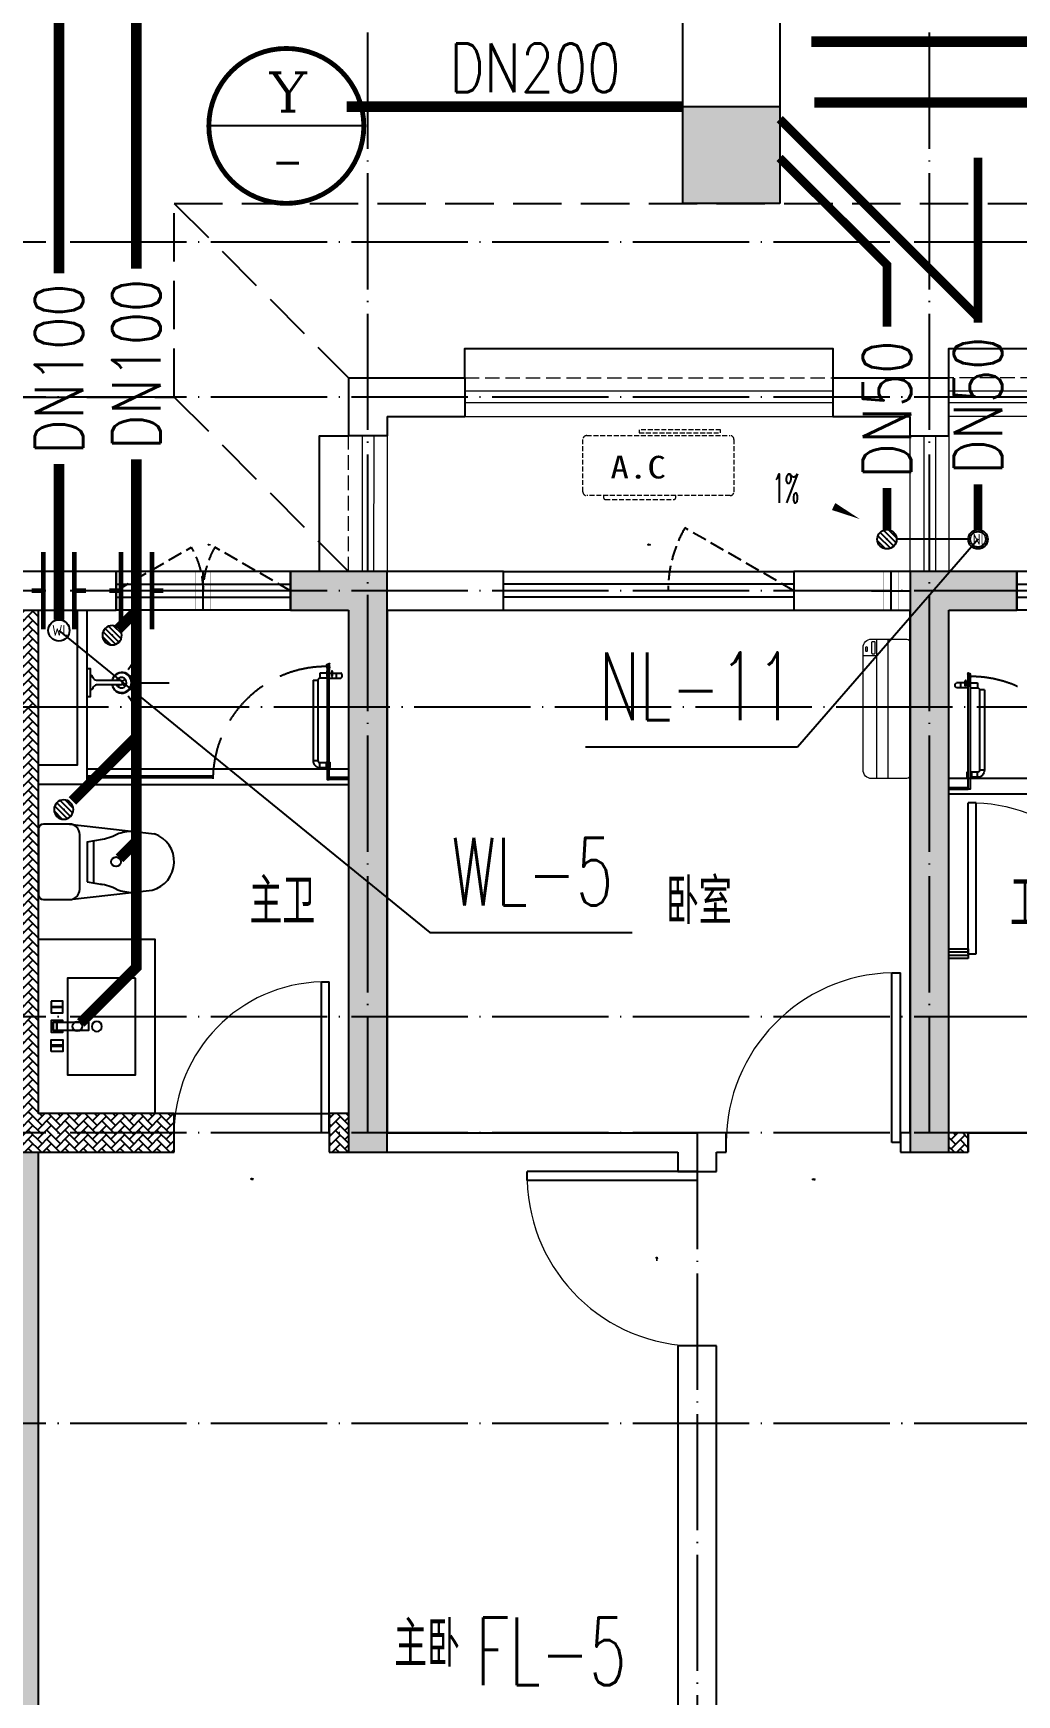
# Model space of a CAD drawing. Extents: x 27938 to 1507990, y 110129 to 923079.
# Drawn here: x 852989 to 858067, y 676056 to 684636 of the extents above; entities that cross this region are included whole.
import ezdxf
from ezdxf.enums import TextEntityAlignment as Align

# ---------------------------------------------------------------- set-up
doc = ezdxf.new("R2010")
doc.units = 0
doc.header["$LTSCALE"] = 1000
doc.header["$MEASUREMENT"] = 0
doc.linetypes.add('DASH', pattern=[0.35, 0.25, -0.1])
doc.linetypes.add('DOTE', pattern=[2.42, 2, -0.2, 0.02, -0.2])
for name, color, linetype in [('COLUMN', 9, 'Continuous'), ('CURTWALL', 4, 'Continuous'), ('DIM_凝结', 150, 'Continuous'), ('DIM_废水', 31, 'Continuous'), ('DIM_污水', 2, 'Continuous'), ('DIM_雨水', 4, 'Continuous'), ('DOTE', 1, 'Continuous'), ('EQUIP_污水', 7, 'Continuous'), ('IP-bath&kitchen-JOHNSON', 4, 'Continuous'), ('LVTRY', 6, 'Continuous'), ('P-bath&kitchen-JOHNSON', 4, 'Continuous'), ('PIPE-凝结', 150, 'N'), ('PIPE-污水', 2, 'W'), ('PIPE-雨水', 4, 'TG_Y'), ('PUB_HATCH', 8, 'Continuous'), ('PUB_TEXT', 4, 'Continuous'), ('TEXT_凝结', 7, 'Continuous'), ('TEXT_污水', 7, 'Continuous'), ('TEXT_雨水', 7, 'Continuous'), ('TWT_雨水口', 4, 'Continuous'), ('VALVE_污水', 7, 'Continuous'), ('VPIPE-中水', 122, 'Continuous'), ('VPIPE-凝结', 150, 'N'), ('VPIPE-污水', 2, 'W'), ('WALL', 9, 'Continuous'), ('WINDOW', 4, 'Continuous'), ('WINDOW_TEXT', 7, 'Continuous'), ('保温', 6, 'Continuous'), ('卫生间', 6, 'Continuous'), ('机电标识类', 1, 'Continuous'), ('看线', 251, 'Continuous')]:
    doc.layers.add(name, color=color, linetype=linetype)
for name, color, linetype, lineweight in [('平面-排水沟', 86, 'Continuous', 15), ('平面-栏杆', 135, 'Continuous', 15), ('平面-看线', 45, 'Continuous', 15), ('平面-空调室内机', 176, 'Continuous', 9), ('平面-空调预留孔', 173, 'Continuous', 15), ('空调', 76, 'Continuous', 13)]:
    doc.layers.add(name, color=color, linetype=linetype, lineweight=lineweight)
doc.styles.add('_TCH_DIM', font='SIMPLEX.shx', dxfattribs={"width": 0.7, "bigfont": 'GBCBIG.shx'})
doc.styles.add('_TCH_WINDOW', font='SIMPLEX.shx', dxfattribs={"width": 0.7, "height": 3.5, "bigfont": 'GBCBIG.shx'})
doc.styles.add('_TWT_CIRCLE', font='COMPLEX', dxfattribs={"width": 1.1, "height": 3.5, "bigfont": 'HZTXT'})
doc.styles.add('_TWT_PIPEDN', font='SIMPLEX', dxfattribs={"width": 0.8, "height": 3.5, "bigfont": 'HZTXT'})
doc.styles.add('_TWT_SERIAL', font='SIMPLEX', dxfattribs={"width": 0.8, "height": 3.5, "bigfont": 'HZTXT'})
doc.styles.get("Standard").update_dxf_attribs({"font": 'gbenor.shx', "bigfont": 'gbcbig.shx'})
doc.styles.add('TG_LINETYPE', font='SIMPLEX', dxfattribs={"width": 0.8, "height": 3, "bigfont": 'HZTXT'})
doc.styles.add('黑体', font='simhei.ttf')
doc.linetypes.add('N', pattern='A,3,-0.2,["N",Standard,S=0.25,R=0,X=-0.1,Y=-0.115],-0.2', length=3.4)
doc.linetypes.add('TG_Y', pattern='A,2,-0.229,["Y",TG_LINETYPE,S=0.1,R=0,X=-0.229,Y=-0.15],0', length=2.229)
doc.linetypes.add('W', pattern='A,3,-0.2,["W",Standard,S=0.25,R=0,X=-0.1,Y=-0.115],-0.2', length=3.4)
pattern_1 = [(45, (0, 0), (0, 47.4157523), [100.584, -33.528]), (135, (23.708, 23.708), (3e-15, 47.4157523), [100.584, -33.528])]
pattern_2 = [(45, (-445516.58, -596748.81), (0, 47.4157523), [100.584, -33.528]), (135, (-445492.87, -596725.102), (3e-15, 47.4157523), [100.584, -33.528])]

# ---------------------------------------------------------------- blocks, each defined once
blk = doc.blocks.new('A$C148B7D8E')
at = {"layer": '卫生间', "color": 159, "linetype": 'DASH', "true_color": 0x22346e}
for p, q in [((24300, 10000), (23400, 9100)), ((24300, 9000), (23400, 8100))]:
    blk.add_line(p, q, dxfattribs=at)
blk.add_lwpolyline([(25100, 9000), (24300, 9000), (24300, 10000), (17900, 10000), (17900, 10800), (16100, 10800), (16100, 11800)], dxfattribs=at)
blk = doc.blocks.new('rrrrrrrrrrrra')
at = {"color": 0}
for p, q in [((-112.4, 458.7), (-112.4, 324.3)), ((252.6, 483.7), (-87.4, 483.7)), ((277.6, 324.3), (277.6, 458.7)), ((-112.4, 324.3), (-63.7, -103.4)), ((-59.1, 271.1), (224.3, 271.1)), ((277.6, 324.3), (227.5, -115.6)), ((-20.6, 232.4), (-34.2, 153.6)), ((191.3, 200.5), (-26.1, 200.5)), ((185.8, 232.4), (-20.6, 232.4)), ((185.8, 232.4), (199.4, 153.6))]:
    blk.add_line(p, q, dxfattribs=at)
for centre, radius, start, end in [((-87.4, 458.7), 25, 90, 180), ((252.6, 458.7), 25, 0, 90), ((-59.1, 324.3), 53.3, 180, 270), ((224.3, 324.3), 53.3, 270, 0), ((-322.6, 209.8), 293.8, 333.53685, 351.48282), ((487.8, 209.8), 293.8, 188.51718, 206.46315), ((149, -3.2), 224.1, 158.52022, 180), ((16.2, -3.2), 224.1, 0, 21.47978), ((83.8, -63.6), 152.8, 195.07732, 340.11812)]:
    blk.add_arc(centre, radius, start, end, dxfattribs=at)
blk = doc.blocks.new('A$C1E0F638F')
at = {"color": 0}
for points in [[(499.7, 435.1), (499.7, 85.1), (0, 85.1), (0, 435.1)], [(269.9, 30), (229.9, 30), (229.9, 195), (269.9, 195)], [(119.9, 0), (179.9, 0), (179.9, 60), (119.9, 60)], [(146.9, 55), (152.9, 55), (152.9, 5), (146.9, 5)], [(229.9, 30), (269.9, 30), (269.9, 10), (229.9, 10)], [(379.9, 0), (319.9, 0), (319.9, 60), (379.9, 60)], [(352.9, 55), (346.9, 55), (346.9, 5), (352.9, 5)]]:
    blk.add_lwpolyline(points, close=True, dxfattribs=at)
blk.add_lwpolyline([(269.9, 60), (279.9, 60), (279.9, 0), (219.9, 0), (219.9, 60), (229.9, 60)], dxfattribs=at)
blk.add_circle((249.9, 236.3), 26, dxfattribs=at)
blk = doc.blocks.new('$lvtry$00000171')
at = {"color": 0}
for p, q in [((-74, 11), (-11, 74)), ((-70, -27), (27, 70)), ((-53, -53), (53, 53)), ((-27, -70), (70, 27)), ((11, -74), (74, -11))]:
    blk.add_line(p, q, dxfattribs=at)
blk.add_circle((0, 0), 75, dxfattribs=at)
blk.add_point((0, 0), dxfattribs=at)
blk = doc.blocks.new('135')
blk.add_hatch(color=0).paths.add_polyline_path([(4.8, 1.8), (3.6, -1), (-4.7, 2.5), (-3.5, 5.3)])
at = {"color": 0}
for p, q in [((-6.3, 2.6), (5.4, -2.3)), ((-5.7, 2.9), (-5.2, 2.7)), ((-5.6, 18.9), (-3.4, 19.4)), ((-3.4, 19.4), (-5.5, 19.4)), ((5.2, 10.9), (-5.3, 10.9)), ((5.2, 9.7), (-5.2, 9.7)), ((-5.2, 2.7), (-3.8, 5.9)), ((-5, 10.9), (-5, 30.5)), ((-3.8, 5.9), (5.4, 2.1)), ((0, 0), (0, 39.1)), ((5.6, 18.9), (3.4, 19.3)), ((3.4, 19.3), (5.6, 19.3)), ((4.1, -1.2), (5.4, 2.1)), ((5, 10.9), (5, 32.3)), ((4.1, -1.2), (5.7, -1.8))]:
    blk.add_line(p, q, dxfattribs=at)
for centre, radius, start, end in [((6.2, 15.8), 13.5, 151.01474, 204.84033), ((13.5, 4.2), 20.5, 163.09243, 182.0012), ((-6, 3.6), 1, 184.22753, 248.46611), ((8.6, 15.5), 14.6, 166.278, 198.09535), ((13.5, 4.2), 19.5, 163.74431, 182.52687), ((-5.5, 3.3), 0.5, 181.9385, 247.25971), ((-5.2, 22.1), 0.5, 335.76434, 151.01474), ((3.8, 18.1), 9.42, 155.76434, 171.97728), ((5.2, 22.3), 0.5, 29.84246, 204.57404), ((-5.9, 17.2), 11.7, 10.47502, 24.57404), ((29.1, 6.7), 24, 172.94395, 199.23182), ((-6.3, 15.4), 12.4, 338.64492, 16.0476), ((-6, 15.8), 13.4, 334.91114, 29.84246), ((26.4, 6.3), 20.6, 169.14538, 199.95258), ((5.9, -1.2), 1.17, 247.45971, 19.95258), ((5.9, -1.4), 0.5, 247.45971, 19.23182)]:
    blk.add_arc(centre, radius, start, end, dxfattribs=at)
blk.add_open_spline([(-5, 30.5), (-4.1, 31.3), (-2.3, 33), (0.9, 29.2), (3.5, 31.1), (5, 32.3)], degree=3, knots=[0, 0, 0, 0, 3.066329, 6.218313, 11.124135, 11.124135, 11.124135, 11.124135], dxfattribs=at)
blk = doc.blocks.new('SDFAWERAWER')
at = {"layer": 'LVTRY', "color": 0}
for p, q in [((593987.8, -1242190.5), (593978.2, -1242214)), ((594017.1, -1242202.5), (593987.8, -1242190.5)), ((594015.8, -1242220.4), (594027.2, -1242192.7)), ((594025.7, -1242203.9), (594018.5, -1242221.5)), ((594022.6, -1242211.4), (594029.8, -1242193.8)), ((594025.4, -1242210.8), (594031.1, -1242196.8)), ((594027.2, -1242192.7), (594033, -1242195.1)), ((594029.8, -1242193.8), (594031.1, -1242196.8)), ((594032.2, -1242197.2), (594033, -1242195.1)), ((594033, -1242195.1), (594034, -1242197.4)), ((594033.8, -1242197.9), (594034, -1242197.4)), ((594047.3, -1242200.9), (594035.9, -1242228.7)), ((594041.6, -1242228.5), (594051.2, -1242205)), ((594049.9, -1242202), (594043.3, -1242218.2)), ((594047.3, -1242200.9), (594049.9, -1242202)), ((594049.9, -1242202), (594051.2, -1242205)), ((593941.2, -1242210.1), (593783.7, -1242594.8)), ((593964.6, -1242219.7), (593807.2, -1242604.4)), ((593941.2, -1242210.1), (593964.6, -1242219.7)), ((594007.5, -1242226), (593978.2, -1242214)), ((594015.8, -1242220.4), (594021.7, -1242222.8)), ((594018.5, -1242221.5), (594021.5, -1242220.3)), ((594025.4, -1242210.8), (594021.5, -1242220.3)), ((594022.6, -1242220.7), (594021.7, -1242222.8)), ((594021.7, -1242222.8), (594023.9, -1242221.9)), ((594024.2, -1242221.4), (594023.9, -1242221.9)), ((594027.7, -1242234.3), (594078.4, -1242255)), ((594035.9, -1242228.7), (594038.6, -1242229.7)), ((594037.3, -1242210.8), (594088, -1242231.6)), ((594038.6, -1242229.7), (594045.2, -1242213.6)), ((594038.6, -1242229.7), (594041.6, -1242228.5)), ((594057.1, -1242246.3), (594066.7, -1242222.8)), ((593783.7, -1242594.8), (593807.2, -1242604.4)), ((593803.2, -1242641.3), (593812.8, -1242617.9)), ((593812.8, -1242617.9), (593842.2, -1242629.9)), ((593842.2, -1242629.9), (593832.6, -1242653.3)), ((593845.2, -1242628.6), (593833.8, -1242656.3)), ((593847.8, -1242629.7), (593836.5, -1242657.4)), ((593845.2, -1242628.6), (593842.2, -1242629.9)), ((593847.8, -1242629.7), (593845.2, -1242628.6)), ((593847.1, -1242661.8), (593858.5, -1242634.1)), ((593849.8, -1242662.9), (593861.2, -1242635.2)), ((593858.5, -1242634.1), (593861.2, -1242635.2)), ((593861.2, -1242635.2), (593862.1, -1242637.4)), ((593803.2, -1242641.3), (593832.6, -1242653.3)), ((593833.8, -1242656.3), (593832.6, -1242653.3)), ((593836.5, -1242657.4), (593833.8, -1242656.3)), ((593847.1, -1242661.8), (593849.8, -1242662.9)), ((593852.1, -1242661.9), (593862.1, -1242637.4))]:
    blk.add_line(p, q, dxfattribs=at)
blk.add_lwpolyline([(593823.5, -1242717), (594045.8, -1242173.9), (594036.5, -1242170.2), (593814.2, -1242713.2)], close=True, dxfattribs=at)
blk.add_arc((594075.3, -1242240), 15.3, 281.79322, 33.70188, dxfattribs=at)
for centre, major_axis, start_param, end_param in [((593974.2, -1242223.6), (3.93, 9.6), 0, 1.570796), ((593816.8, -1242608.3), (13.5, 33.1), 1.570796, 3.141593), ((593816.8, -1242608.3), (3.93, 9.6), 1.570796, 3.141593)]:
    blk.add_ellipse(centre, major_axis=major_axis, ratio=1, start_param=start_param, end_param=end_param, dxfattribs=at)
at = {"layer": 'P-bath&kitchen-JOHNSON', "color": 0, "linetype": 'DASH'}
blk.add_arc((593809.8, -1242714), 586.2, 67.53695, 157.13247, dxfattribs=at)
at = {"layer": 'LVTRY', "color": 8, "xscale": -1, "rotation": 157.7329157530927}
blk.add_blockref('135', (594045.3, -1242161.9), dxfattribs=at)
blk = doc.blocks.new('A$C5DCB2F21')
at = {"layer": 'IP-bath&kitchen-JOHNSON', "color": 0}
for p, q in [((-68.3, -213.2), (-157.7, -275)), ((68.2, -213.2), (157.6, -275)), ((-0.1, -261.4), (-0.1, -424.7))]:
    blk.add_line(p, q, dxfattribs=at)
for centre, major_axis, ratio, start_param, end_param in [((0, -178.8), (-51, 0), 0.990052, -1.36297, 4.504563), ((0, -177.8), (-26.8, 0), 0.994812, -1.167677, 4.309269)]:
    blk.add_ellipse(centre, major_axis=major_axis, ratio=ratio, start_param=start_param, end_param=end_param, dxfattribs=at)
at = {"layer": 'LVTRY', "color": 0}
for p, q in [((73.6, 0), (-73.6, 0)), ((-10.5, -173.5), (-10.5, -49.3)), ((10.6, -173.5), (10.6, -49.3))]:
    blk.add_line(p, q, dxfattribs=at)
blk.add_lwpolyline([(73.6, 0), (73.6, -15.8), (-73.6, -15.8), (-73.6, 0)], dxfattribs=at)
for points in [[(-26.3, -30.7, -0.364142), (-37.8, -15.8, -0.020495)], [(-10.5, -49.4, 0.214893), (-26.3, -30.7, 7.649644)], [(10.6, -49.3, -0.21439), (26.3, -30.7, -7.649644)], [(26.3, -30.7, 0.364142), (37.8, -15.8, 0.020495)]]:
    blk.add_lwpolyline(points, format="xyb", dxfattribs=at)
blk.add_arc((0, -173.5), 10.5, 180, 0, dxfattribs=at)
for centre, major_axis, ratio, start_param, end_param in [((0, -181.3), (53.6, 0), 0.987577, 1.76809, 7.656688), ((-12.4, -164.7), (0, 1.43), 0.85, -1.570796, 4.712389), ((12.5, -164.7), (0, 1.43), 0.85, 4.712389, 10.995574), ((-12.4, -189.2), (0, 1.43), 0.85, 4.712389, 10.995574), ((12.5, -189.2), (0, 1.43), 0.85, 4.712389, 10.995574)]:
    blk.add_ellipse(centre, major_axis=major_axis, ratio=ratio, start_param=start_param, end_param=end_param, dxfattribs=at)
blk = doc.blocks.new('GDGDRGDGRD')
at = {"layer": 'IP-bath&kitchen-JOHNSON', "color": 0}
for p, q in [((490532.6, 524228.1), (491882.6, 524228.1)), ((490532.6, 524193.1), (491182.6, 524193.1)), ((490532.6, 524183.1), (491182.6, 524183.1)), ((491182.6, 524183.1), (491182.6, 524193.1)), ((491882.6, 524183.1), (491782.6, 524183.1)), ((491782.6, 524173.1), (491782.6, 524183.1)), ((491882.6, 524173.1), (491782.6, 524173.1)), ((490532.6, 524148.1), (491882.6, 524148.1))]:
    blk.add_line(p, q, dxfattribs=at)
for points in [[(490532.6, 525048.5), (490532.6, 524148.1), (490282.6, 524148.1)], [(490482.6, 525048.5), (490482.6, 524248.1), (490282.6, 524248.1)]]:
    blk.add_lwpolyline(points, dxfattribs=at)
at = {"layer": 'LVTRY', "color": 0}
blk.add_lwpolyline([(490882.6, 522448.5), (490282.6, 522448.5), (490282.6, 523348.5), (490882.6, 523348.5)], close=True, dxfattribs=at)
at = {"layer": 'IP-bath&kitchen-JOHNSON', "color": 8}
for name, p, rotation in [('A$C5DCB2F21', (490532.6, 524673.5), 90.008488524447), ('SDFAWERAWER', (-528535.9, 1449333.6), 22.25976934310711)]:
    blk.add_blockref(name, p, dxfattribs=dict(at, rotation=rotation))
at = {"layer": 'LVTRY', "color": 8, "xscale": -0.6666666667107826, "yscale": 0.6666666667107826}
for p in [(490662.6, 524918.5), (490412.6, 524018.5)]:
    blk.add_blockref('$lvtry$00000171', p, dxfattribs=at)
at = {"layer": 'LVTRY', "color": 8, "extrusion": (0, 0, -1), "xscale": -1, "zscale": -1, "rotation": 270}
blk.add_blockref('rrrrrrrrrrrra', (-490766.3, 523665.7), dxfattribs=at)
at = {"layer": 'LVTRY', "color": 8, "xscale": -1, "rotation": 270}
blk.add_blockref('A$C1E0F638F', (490347.5, 522648.8), dxfattribs=at)
blk = doc.blocks.new('GFDGFSDFGD')
at = {"layer": 'PUB_HATCH'}
for points in [[(447016.7, 373023.7), (447016.7, 372823.7), (447316.6, 372823.7), (447316.6, 370023.7), (447516.6, 370023.7), (447516.6, 373023.7)], [(450766.6, 373023.7), (450216.6, 373023.7), (450216.6, 370023.7), (450416.6, 370023.7), (450416.6, 372823.7), (450766.6, 372823.7)]]:
    blk.add_hatch(color=256, dxfattribs=at).paths.add_polyline_path(points)
at = {"layer": 'COLUMN', "color": 6}
for p, q in [((447016.7, 373023.7), (447016.7, 372823.7)), ((447516.6, 373023.7), (447016.7, 373023.7)), ((447516.6, 370023.7), (447516.6, 373023.7)), ((450766.6, 373023.7), (450216.6, 373023.7)), ((450216.6, 373023.7), (450216.6, 370023.7)), ((450766.6, 372823.7), (450766.6, 373023.7)), ((447016.7, 372823.7), (447316.6, 372823.7)), ((447316.6, 372823.7), (447316.6, 370023.7)), ((450416.6, 370023.7), (450416.6, 372823.7)), ((450416.6, 372823.7), (450766.6, 372823.7)), ((447316.6, 370023.7), (447516.6, 370023.7)), ((450216.6, 370023.7), (450416.6, 370023.7))]:
    blk.add_line(p, q, dxfattribs=at)
blk = doc.blocks.new('GDFGDGRD')
at = {"layer": '保温', "linetype": 'ByBlock', "ltscale": 10}
h = blk.add_hatch(dxfattribs=at)
h.set_pattern_fill('AR-HBONE', color=251, scale=55)
h.set_pattern_definition(pattern_1)
h.paths.add_polyline_path([(443916.5, 370023.7), (443916.5, 370223.7), (444016.5, 370223.7), (444016.5, 370023.7)])
h = blk.add_hatch(dxfattribs=at)
h.set_pattern_fill('AR-HBONE', color=251, scale=55)
h.set_pattern_definition(pattern_1)
h.paths.add_polyline_path([(440716.6, 370023.7), (440716.6, 370123.7), (440816.6, 370123.7), (440816.6, 370023.7)])
blk = doc.blocks.new('A$C001338C2')
for p, q in [((0, 249), (0, 22)), ((845, 304), (55, 304)), ((109, 215), (109, 304)), ((900, 22), (900, 249)), ((22, 0), (878, 0))]:
    blk.add_line(p, q)
at = {"lineweight": 5}
for p, q in [((900, 215), (0, 215)), ((900, 143), (0, 143))]:
    blk.add_line(p, q, dxfattribs=at)
for points in [[(89, 226), (22, 226, -0.414214), (17, 232), (17, 243, -0.414214), (22, 249), (89, 249, -0.414214), (95, 243), (95, 232, -0.414214)], [(73, 275), (57, 275, -0.414214), (51, 281), (51, 283, -0.414214), (57, 289), (73, 289, -0.414214), (79, 283), (79, 281, -0.414214)]]:
    blk.add_lwpolyline(points, format="xyb", close=True)
for centre, radius, start, end in [((55, 249), 55, 90, 180), ((845, 249), 55, 360, 90), ((22, 22), 22, 180, 270), ((878, 22), 22, 270, 360)]:
    blk.add_arc(centre, radius, start, end)
blk = doc.blocks.new('dongkong')
blk.add_wipeout([(-603756, 210771), (-603756, 210570.8), (-603836, 210570.8), (-603836, 210771)])
at = {"layer": '机电标识类', "color": 250, "linetype": 'DASH', "ltscale": 400}
for p, q in [((-603796, 210771), (-603796, 210570.8)), ((-603896, 210670.7), (-603696, 210670.7))]:
    blk.add_line(p, q, dxfattribs=at)
at = {"layer": '空调', "color": 6, "linetype": 'DASH', "const_width": 2}
blk.add_lwpolyline([(-603756, 210771), (-603756, 210570.8), (-603836, 210570.8), (-603836, 210771)], close=True, dxfattribs=at)
blk = doc.blocks.new('$TCHSYS$DOOR2D')
for p, q in [((0.45, 0.975), (0.5, 0.975)), ((0.45, 0), (0.45, 0.975)), ((0.5, 0), (0.5, 0.975)), ((0.5, 0), (0.45, 0))]:
    blk.add_line(p, q)
at = {"lineweight": 13}
blk.add_arc((0.475, 0), 0.975, 91.4693, 180, dxfattribs=at)
blk = doc.blocks.new('DSGDFGF')
at = {"layer": 'CURTWALL', "color": 0}
for p, q in [((676992.3, 342105.3), (676292.3, 342105.3)), ((676292.3, 342105.3), (676292.3, 342055.3)), ((676292.3, 342088.7), (676992.3, 342088.7)), ((676992.3, 342055.3), (676992.3, 342105.3)), ((677892.3, 342105.3), (677792.3, 342105.3)), ((677792.3, 342105.3), (677792.3, 342055.3)), ((677792.3, 342088.7), (677892.3, 342088.7)), ((677892.3, 342055.3), (677892.3, 342105.3)), ((676292.3, 342072), (676992.3, 342072)), ((676292.3, 342055.3), (676992.3, 342055.3)), ((677792.3, 342072), (677892.3, 342072)), ((677792.3, 342055.3), (677892.3, 342055.3))]:
    blk.add_line(p, q, dxfattribs=at)
at = {"layer": 'IP-bath&kitchen-JOHNSON', "color": 0}
for p, q in [((676542.3, 342985), (677892.3, 342985)), ((676542.3, 342950), (677192.3, 342950)), ((677192.3, 342940), (677192.3, 342950)), ((676542.3, 342940), (677192.3, 342940)), ((676542.3, 342905), (677892.3, 342905)), ((677892.3, 342940), (677792.3, 342940)), ((677792.3, 342930), (677792.3, 342940)), ((677892.3, 342930), (677792.3, 342930))]:
    blk.add_line(p, q, dxfattribs=at)
for points in [[(676542.3, 343855.3), (676542.3, 342905), (676292.3, 342905)], [(676492.3, 343855.3), (676492.3, 343005), (676292.3, 343005)]]:
    blk.add_lwpolyline(points, dxfattribs=at)
at = {"layer": 'LVTRY', "color": 0}
blk.add_lwpolyline([(676892.3, 341155.3), (676292.3, 341155.3), (676292.3, 342055.3), (676892.3, 342055.3)], close=True, dxfattribs=at)
at = {"layer": 'CURTWALL', "color": 0, "xscale": 800, "yscale": 800, "zscale": 50, "rotation": 5.54452612062199e-09}
blk.add_blockref('$TCHSYS$DOOR2D', (677392.3, 342080.3), dxfattribs=at)
at = {"layer": 'IP-bath&kitchen-JOHNSON', "color": 8}
for name, p, rotation in [('A$C5DCB2F21', (676542.3, 343480.3), 90.00848852444699), ('SDFAWERAWER', (-342526.2, 1268090.5), 22.25976934310714)]:
    blk.add_blockref(name, p, dxfattribs=dict(at, rotation=rotation))
at = {"layer": 'LVTRY', "color": 8, "xscale": -0.6666666667107826, "yscale": 0.6666666667107826}
for p in [(676672.3, 343725.3), (676422.3, 342775.3)]:
    blk.add_blockref('$lvtry$00000171', p, dxfattribs=at)
at = {"layer": 'LVTRY', "color": 8, "extrusion": (0, 0, -1), "xscale": -1, "zscale": -1, "rotation": 270}
blk.add_blockref('rrrrrrrrrrrra', (-676776.1, 342422.6), dxfattribs=at)
at = {"layer": 'LVTRY', "color": 8, "xscale": -1, "rotation": 270}
blk.add_blockref('A$C1E0F638F', (676357.2, 341355.6), dxfattribs=at)
blk = doc.blocks.new('A$C718F517F')
at = {"layer": '保温', "linetype": 'ByBlock', "ltscale": 10}
h = blk.add_hatch(dxfattribs=at)
h.set_pattern_fill('AR-HBONE', color=251, scale=55)
h.set_pattern_definition(pattern_2)
edge = h.paths.add_edge_path()
edge.add_line((200, 5100), (200.1, 7700))
edge.add_line((200.1, 7700), (0.1, 7700))
edge.add_line((0.1, 7700), (0, 5100))
edge.add_line((0, 5100), (200, 5100))
h = blk.add_hatch(dxfattribs=at)
h.set_pattern_fill('AR-HBONE', color=251, scale=55)
h.set_pattern_definition(pattern_2)
edge = h.paths.add_edge_path()
edge.add_line((900, 4900), (900, 5100))
edge.add_line((900, 5100), (-700, 5100))
edge.add_line((-700, 5100), (-700, 4900))
edge.add_line((-700, 4900), (900, 4900))
at = {"layer": '保温', "linetype": 'Continuous', "ltscale": 10}
h = blk.add_hatch(dxfattribs=at)
h.set_pattern_fill('HEX', color=251, scale=10, angle=90, style=0)
h.set_pattern_definition([(90, (-503782.47, -516048.461), (-16.49778, 1e-15), [9.525, -19.05]), (210, (-503782.47, -516048.461), (8.24889, -14.2874966), [9.525, -19.05]), (150, (-503782.47, -516038.936), (-8.24889, -14.2874966), [9.525, -19.05])])
h.paths.add_polyline_path([(0.1, 0), (200.1, 0), (200, 4900), (0, 4900)])
at = {"layer": '保温', "color": 251, "linetype": 'ByBlock', "ltscale": 10}
for p, q in [((0, 7700), (200, 7700)), ((0, 4900), (200, 4900)), ((0, 0), (200, 0))]:
    blk.add_line(p, q, dxfattribs=at)
blk = doc.blocks.new('gsergvr')
at = {"layer": '平面-空调预留孔', "linetype": 'DASH', "ltscale": 0.1}
for p, q in [((34075.4, 17176.2), (34075.4, 17166.2)), ((34448.2, 17166.2), (34448.2, 17176.2)), ((34085.4, 17156.2), (34438.2, 17156.2))]:
    blk.add_line(p, q, dxfattribs=at)
blk.add_lwpolyline([(34679.3, 17515.3), (34259.5, 17515.3), (34259.5, 17500.2), (34679.3, 17500.2)], close=True, dxfattribs=at)
blk.add_lwpolyline([(34728.6, 17176.2), (33988.6, 17176.2, -0.414214), (33968.6, 17196.2), (33968.6, 17466.2, -0.414214), (33988.6, 17486.2), (34728.6, 17486.2, -0.414214), (34748.6, 17466.2), (34748.6, 17196.2, -0.414214)], format="xyb", close=True, dxfattribs=at)
for centre, start, end in [((34085.4, 17166.2), 180, 270), ((34438.2, 17166.2), 270, 0)]:
    blk.add_arc(centre, 10, start, end, dxfattribs=at)
at = {"layer": '平面-空调预留孔', "color": 251, "linetype": 'DASH', "ltscale": 0.1, "true_color": 0x636466, "style": '黑体', "width": 1.2}
blk.add_text('A.C', height=117.05, dxfattribs=at).set_placement((34110.9, 17264.8))
blk = doc.blocks.new('rtyryrtyeeretee')
at = {"layer": '平面-空调预留孔'}
blk.add_blockref('gsergvr', (635673.5, 326705.8), dxfattribs=at)
blk = doc.blocks.new('$WINLIB2D$00000001')
at = {"color": 0}
for points in [[(-0.5, 0.5), (-0.5, -0.5)], [(-0.5, 0.5), (0.5, 0.5)], [(0.5, -0.5), (0.5, 0.5)], [(0.5, 0.1667), (-0.5, 0.1667)], [(0.5, -0.1667), (-0.5, -0.1667)], [(-0.5, -0.5), (0.5, -0.5)]]:
    blk.add_lwpolyline(points, dxfattribs=at)
blk = doc.blocks.new('$DorLib2D$00000001')
for p, q in [((0.45, 0.975), (0.5, 0.975)), ((0.45, 0), (0.45, 0.975)), ((0.5, 0), (0.5, 0.975)), ((0.5, 0), (0.45, 0))]:
    blk.add_line(p, q)
at = {"lineweight": 13}
blk.add_arc((0.475, 0), 0.975, 91.46928, 180, dxfattribs=at)
blk = doc.blocks.new('$TwtSys$00000147')
blk.add_circle((0, 0, 0), 25)
blk = doc.blocks.new('$VALVE$00000553')
at = {"const_width": 30}
for points in [[(0, 100), (-250, 100), (-250, 100)], [(0, 100), (0, 175)], [(0, 100), (250, 100), (250, 100)], [(-250, -100), (-250, -100), (0, -100)], [(250, -100), (250, -100), (0, -100)], [(0, -175), (0, -100)]]:
    blk.add_lwpolyline(points, dxfattribs=at)
blk = doc.blocks.new('$TwtSys$00000424')
for p, q in [((-500, 250), (500, 250)), ((-500, -250), (-500, 250)), ((0, -250), (0, 250)), ((500, 250), (500, -250)), ((500, -250), (-500, -250))]:
    blk.add_line(p, q)
blk.add_solid([(0, 250), (500, 250), (0, -250), (500, -250)])

msp = doc.modelspace()

# ---------------------------------------------------------------- hatches: boundary and pattern name
at = {"layer": 'PIPE-凝结'}
for points in [[(857396.6, 683438.5), (857412.5, 683454.4), (857419.1, 683447.8)], [(857396.6, 683438.5), (857419.1, 683438.5), (857419.1, 683447.8)]]:
    msp.add_hatch(color=256, dxfattribs=at).paths.add_polyline_path(points)
at = {"layer": 'PIPE-污水'}
for points in [[(853521.7, 679812.2), (853541.1, 679792.7), (853549.2, 679800.8)], [(853521.7, 679812.2), (853549.2, 679812.2), (853549.2, 679800.8)]]:
    msp.add_hatch(color=256, dxfattribs=at).paths.add_polyline_path(points)

# ---------------------------------------------------------------- linework, layer by layer
at = {"layer": 'DIM_凝结'}
msp.add_line((856934.2, 680948.7), (855839.7, 680948.7), dxfattribs=at)
msp.add_line((856934.2, 680948.7), (855839.7, 680948.7), dxfattribs=at)
at = {"layer": 'DIM_污水'}
for p, q in [((853121.7, 681552.2), (855036.4, 679991.9)), ((853121.7, 681552.2), (855036.4, 679991.9)), ((855036.4, 679991.9), (856082, 679991.9)), ((855036.4, 679991.9), (856082, 679991.9))]:
    msp.add_line(p, q, dxfattribs=at)
at = {"layer": 'DIM_雨水'}
msp.add_line((854695.9, 684157.2), (853895.9, 684157.2), dxfattribs=at)
at = {"layer": 'DIM_雨水', "const_width": 25}
msp.add_lwpolyline([(854695.9, 684157.2, 1), (853895.9, 684157.2, 1)], format="xyb", close=True, dxfattribs=at)
at = {"layer": 'DOTE', "color": 169, "linetype": 'DOTE', "ltscale": 0.3}
for p, q in [((854716.6, 678957.2), (854716.6, 690157.2)), ((857616.6, 678957.2), (857616.6, 690157.2)), ((879916.6, 683557.2), (825916.6, 683557.2)), ((879916.6, 682757.2), (825916.6, 682757.2)), ((825916.6, 681157.4), (879916.6, 681157.4)), ((879916.6, 679557.2), (825916.6, 679557.2)), ((879916.6, 678957.2), (825916.6, 678957.2)), ((856416.6, 678957.2), (856416.6, 666975.2)), ((879916.6, 677457.2), (825916.6, 677457.2))]:
    msp.add_line(p, q, dxfattribs=at)
at = {"layer": 'PIPE-凝结', "ltscale": 0.5, "const_width": 45}
for points in [[(857866.6, 683168.5), (856842.7, 684192.4)], [(857396.6, 683438.5), (856842.7, 683992.4)], [(857866.6, 683168.5), (857866.6, 683992.7)], [(857396.6, 683120.4), (857396.6, 683438.5)], [(857866.6, 683140.5), (857866.6, 683168.5)], [(857396.6, 682069.5), (857396.6, 682287)], [(857866.6, 682072.7), (857866.6, 682307.2)]]:
    msp.add_lwpolyline(points, dxfattribs=at)
at = {"layer": 'PIPE-污水', "ltscale": 0.5, "const_width": 55}
for points in [[(853121.7, 683396.6), (853121.7, 684707.2)], [(853521.7, 683420.6), (853521.7, 684707.2)], [(853521.7, 681652.2), (853521.7, 682434.9)], [(853121.7, 681607.2), (853121.7, 682410.9)], [(853431.1, 681561.6), (853521.7, 681652.2)], [(853521.7, 681002.2), (853521.7, 681652.2)], [(853191.3, 680671.8), (853521.7, 681002.2)], [(853521.7, 680462.3), (853521.7, 681002.2)], [(853434.3, 680374.8), (853521.7, 680462.3)], [(853521.7, 679812.2), (853521.7, 680462.3)], [(853234.4, 679524.8), (853521.7, 679812.2)]]:
    msp.add_lwpolyline(points, dxfattribs=at)
at = {"layer": 'PIPE-雨水', "ltscale": 0.5, "const_width": 55}
for points in [[(857005.8, 684592.2), (860601.7, 684592.2)], [(854607.2, 684257.2), (856342.7, 684257.2)], [(859076.6, 684278.2), (857022.4, 684278.2)]]:
    msp.add_lwpolyline(points, dxfattribs=at)
at = {"layer": 'VPIPE-中水', "color": 8, "linetype": 'Continuous'}
msp.add_circle((853121.7, 681552.2), 55, dxfattribs=at)
at = {"layer": 'VPIPE-凝结', "color": 8, "ltscale": 0.1}
msp.add_line((857826.6, 682022.7), (857446.6, 682022.7), dxfattribs=at)
at = {"layer": 'VPIPE-凝结'}
msp.add_circle((857866.6, 682022.7), 50, dxfattribs=at)
at = {"layer": 'VPIPE-凝结', "color": 8}
msp.add_circle((857866.6, 682022.7), 40, dxfattribs=at)
at = {"layer": 'VPIPE-污水'}
msp.add_circle((853121.7, 681552.2), 55, dxfattribs=at)
at = {"layer": 'WALL', "color": 8}
for p, q in [((854616.6, 682857.2), (854616.6, 682557.2)), ((854616.6, 682857.2), (855216.6, 682857.2)), ((855216.6, 682857.2), (855216.6, 682657.2)), ((857116.6, 682857.2), (857716.6, 682857.2)), ((857116.6, 682857.2), (857116.6, 682657.2)), ((857716.6, 682557.2), (857716.6, 682857.2)), ((854816.6, 682657.2), (854816.6, 682557.2)), ((854816.6, 682657.2), (855216.6, 682657.2)), ((857116.6, 682657.2), (857516.6, 682657.2)), ((857516.6, 682557.2), (857516.6, 682657.2)), ((854816.6, 682557.2), (854616.6, 682557.2)), ((857516.6, 682557.2), (857716.6, 682557.2)), ((853416.7, 681857.2), (852916.6, 681857.2)), ((853416.7, 681657.2), (853416.7, 681857.2)), ((854716.6, 681857.2), (854316.7, 681857.2)), ((854316.7, 681857.2), (854316.7, 681657.2)), ((855416.6, 681857.2), (854716.6, 681857.2)), ((855416.6, 681657.2), (855416.6, 681857.2)), ((856916.6, 681857.2), (856916.6, 681657.2)), ((858066.6, 681857.2), (857616.6, 681857.2)), ((858066.6, 681657.2), (858066.6, 681857.2)), ((853016.6, 679057.2), (853016.6, 681657.2)), ((853016.6, 681657.2), (853416.7, 681657.2)), ((854316.7, 681657.2), (854616.6, 681657.2)), ((854616.6, 681657.2), (854616.6, 679057.2)), ((854816.6, 681657.2), (855416.6, 681657.2)), ((854816.6, 681657.2), (854816.6, 678957.2)), ((857716.6, 681657.2), (858066.6, 681657.2)), ((857716.6, 678957.2), (857716.6, 681657.2)), ((853716.6, 679057.2), (853016.6, 679057.2)), ((853716.6, 678857.2), (853716.6, 679057.2)), ((854616.6, 679057.2), (854516.6, 679057.2)), ((854516.6, 679057.2), (854516.6, 678857.2)), ((854816.6, 678957.2), (856416.6, 678957.2)), ((856566.6, 678957.2), (856416.6, 678957.2)), ((856566.6, 678857.2), (856566.6, 678957.2)), ((857516.6, 678957.2), (857466.6, 678957.2)), ((857466.6, 678957.2), (857466.6, 678857.2)), ((857816.6, 678957.2), (857716.6, 678957.2)), ((857816.6, 678857.2), (857816.6, 678957.2)), ((853016.6, 673957.2), (853016.6, 678857.2)), ((853016.6, 678857.2), (853716.6, 678857.2)), ((854516.6, 678857.2), (854716.6, 678857.2)), ((854716.6, 678857.2), (856316.6, 678857.2)), ((856316.6, 678857.2), (856316.6, 678757.2)), ((856516.6, 678857.2), (856566.6, 678857.2)), ((856516.6, 678757.2), (856516.6, 678857.2)), ((857466.6, 678857.2), (857616.6, 678857.2)), ((857616.6, 678857.2), (857816.6, 678857.2)), ((856316.6, 678757.2), (856516.6, 678757.2)), ((856516.6, 677857.2), (856316.6, 677857.2)), ((856316.6, 677857.2), (856316.6, 674557.2)), ((856516.6, 674557.2), (856516.6, 677857.2))]:
    msp.add_line(p, q, dxfattribs=at)
at = {"layer": 'WINDOW', "color": 8}
for p, q in [((853716.6, 679057.2), (854516.6, 679057.2)), ((857816.6, 678957.2, 800), (858616.6, 678957.2, 800))]:
    msp.add_line(p, q, dxfattribs=at)
at = {"layer": 'WINDOW', "color": 8, "linetype": 'DASH'}
msp.add_line((857816.6, 678957.2), (857816.6, 678857.2), dxfattribs=at)
at = {"layer": 'WINDOW', "color": 8, "linetype": 'DASH', "ltscale": 0.3}
msp.add_lwpolyline([(856916.6, 681757.2), (856353.4, 682081.8, 0.131485), (856266.6, 681757.2)], format="xyb", dxfattribs=at)
at = {"layer": '平面-排水沟', "color": 8}
msp.add_lwpolyline([(856970.4, 682264, 0, 0, 0), (857256.5, 682127.1, 0, 40, 0), (857121.2, 682191.9, 0, 0, 0)], format="xyseb", dxfattribs=at)
at = {"layer": '平面-栏杆', "color": 8}
for points in [[(857116.6, 682787.2), (855216.6, 682787.5)], [(857116.6, 682727.2), (855216.6, 682727.5)], [(859316.6, 682787.2), (857716.6, 682787.5)], [(859316.6, 682727.2), (857716.6, 682727.5)], [(854686.9, 682557.2), (854686.6, 681857.2)], [(854746.9, 682557.2), (854746.6, 681857.2)], [(857586.6, 682557.2), (857586.3, 681857.2)], [(857646.6, 682557.2), (857646.3, 681857.2)]]:
    msp.add_lwpolyline(points, dxfattribs=at)
at = {"layer": '平面-看线', "color": 8, "linetype": 'DASH', "ltscale": 0.3}
msp.add_line((854616.6, 681857.2), (854616.9, 682557.2), dxfattribs=at)
for points in [[(855216.6, 682857.2), (857116.6, 682857.2)], [(859316.6, 682857.2), (857716.6, 682857.2)]]:
    msp.add_lwpolyline(points, dxfattribs=at)
at = {"layer": '平面-看线', "color": 8}
for points in [[(855216.6, 682657.2), (857116.6, 682657.2)], [(859316.6, 682657.2), (857716.6, 682657.2)], [(854816.9, 682557.2), (854816.6, 681857.2)], [(857716.6, 682557.2), (857716.3, 681857.2)]]:
    msp.add_lwpolyline(points, dxfattribs=at)
at = {"layer": '看线', "color": 8, "ltscale": 0.5}
for points in [[(855216.6, 682857.2), (855216.6, 683007.2), (857116.6, 683007.2), (857116.6, 682857.2)], [(857716.6, 682857.2), (857716.6, 683007.2), (859316.6, 683007.2), (859316.6, 682857.2)], [(854466.9, 681857.2), (854466.9, 682557.2), (854616.9, 682557.2)]]:
    msp.add_lwpolyline(points, dxfattribs=at)

# ---------------------------------------------------------------- block references
at = {"color": 8, "xscale": -1}
for name, p in [('A$C148B7D8E', (878016.6, 673757.2)), ('GDFGDGRD', (1298533.2, 308833.4)), ('DSGDFGF', (1535608.9, 337801.8))]:
    msp.add_blockref(name, p, dxfattribs=at)
at = {"color": 8}
for name, p in [('GFDGFSDFGD', (407300, 308833.4)), ('rtyryrtyeeretee', (186184.5, 338366.1)), ('A$C718F517F', (852816.6, 673957.2)), ('GDGDRGDGRD', (362734.1, 156608.7))]:
    msp.add_blockref(name, p, dxfattribs=at)
at = {"layer": 'EQUIP_污水'}
for p in [(853416.6, 680357.2), (853416.6, 680357.2), (853416.6, 680357.2), (853416.6, 680357.2), (853416.6, 680357.2), (853416.6, 680357.2), (853216.7, 679507.2), (853216.7, 679507.2), (853216.7, 679507.2), (853216.7, 679507.2), (853216.7, 679507.2), (853216.7, 679507.2)]:
    msp.add_blockref('$TwtSys$00000147', p, dxfattribs=at)
at = {"layer": 'LVTRY', "color": 8, "xscale": 0.6666666667107825, "yscale": 0.6666666667107825, "rotation": 269.9999999939778}
msp.add_blockref('$lvtry$00000171', (857396.6, 682022.7), dxfattribs=at)
at = {"layer": 'TWT_雨水口', "rotation": 270.0000326671497}
msp.add_blockref('$TwtSys$00000424', (856592.7, 684257.2), dxfattribs=at)
at = {"layer": 'VALVE_污水', "xscale": 0.8, "yscale": 0.8, "zscale": 0.8}
for p, rotation in [((853121.7, 681757.2), 90.00000000000212), ((853521.7, 681757.2), 90.00000000000217)]:
    msp.add_blockref('$VALVE$00000553', p, dxfattribs=dict(at, rotation=rotation))
at = {"layer": 'WINDOW', "color": 8}
ref = msp.add_blockref('$WINLIB2D$00000001', (856166.6, 681757.2), dxfattribs=dict(at, xscale=1500, yscale=-200, zscale=1500, rotation=359.9999999969686))
ref.add_attrib('A', 'C1514a', (856161.3, 681992.5), dxfattribs={"layer": 'WINDOW_TEXT', "color": 8, "ltscale": 0.5, "height": 4.25, "style": '_TCH_WINDOW', "width": 0.494118})
ref = msp.add_blockref('$WINLIB2D$00000001', (858516.6, 681757.2), dxfattribs=dict(at, xscale=-900, yscale=-200, zscale=-900, rotation=1.823162473766424e-09))
ref.add_attrib('A', 'C0914', (858537.3, 681992.5), dxfattribs={"layer": 'WINDOW_TEXT', "color": 8, "ltscale": 0.5, "height": 4.25, "rotation": 0, "style": '_TCH_WINDOW', "width": 0.494118})
ref = msp.add_blockref('$DorLib2D$00000001', (854116.6, 678957.2), dxfattribs=dict(at, xscale=800, yscale=800, zscale=800, rotation=6.01791841182132e-09))
ref.add_attrib('A', 'M0822', (854109.7, 678716.7), dxfattribs={"layer": 'WINDOW_TEXT', "color": 8, "ltscale": 0.5, "height": 5.95, "rotation": 0, "style": '_TCH_WINDOW', "width": 0.494118})
ref = msp.add_blockref('$DorLib2D$00000001', (857016.6, 678907.2), dxfattribs=dict(at, xscale=900, yscale=900, zscale=900, rotation=3.223884863770534e-09))
ref.add_attrib('A', 'M0922', (857009.7, 678714.5), dxfattribs={"layer": 'WINDOW_TEXT', "color": 8, "ltscale": 0.5, "height": 5.95, "rotation": 0, "style": '_TCH_WINDOW', "width": 0.494118})
ref = msp.add_blockref('$DorLib2D$00000001', (856416.6, 678307.2), dxfattribs=dict(at, xscale=900, yscale=900, zscale=900, rotation=90.00000000129845))
ref.add_attrib('A', 'M0922', (856211.6, 678300.3), dxfattribs={"layer": 'WINDOW_TEXT', "color": 8, "ltscale": 0.5, "height": 5.95, "rotation": 90, "style": '_TCH_WINDOW', "width": 0.494118})
at = {"layer": '平面-空调预留孔', "color": 8, "xscale": -0.8000000000465648, "yscale": 0.8000000000465648, "zscale": 0.8000000000465646, "rotation": 89.99999976656984}
msp.add_blockref('A$C001338C2', (857516.6, 681507.4), dxfattribs=at)

# ---------------------------------------------------------------- texts
at = {"layer": 'DIM_凝结', "color": 7, "style": '_TWT_SERIAL', "width": 0.64}
msp.add_text('NL-11', height=350, dxfattribs=at).set_placement((855909.7, 681088.7))
msp.add_text('NL-11', height=350, dxfattribs=at).set_placement((855909.7, 681088.7))
at = {"layer": 'DIM_废水', "color": 7, "style": '_TWT_SERIAL', "width": 0.64}
msp.add_text('FL-5', height=350, dxfattribs=at).set_placement((855273.8, 676104.8))
at = {"layer": 'DIM_污水', "color": 7, "style": '_TWT_SERIAL', "width": 0.64}
msp.add_text('WL-5', height=350, dxfattribs=at).set_placement((855148, 680131.9))
msp.add_text('WL-5', height=350, dxfattribs=at).set_placement((855148, 680131.9))
at = {"layer": 'DIM_雨水', "color": 7, "style": '_TWT_CIRCLE'}
for s, height, width, p, p2 in [('Y', 198.8, 1.1, (854197, 684232.7), (854414.6, 684232.7)), ('-', 207, 0.855556, (854220, 683875.9), (854386.9, 683875.9))]:
    msp.add_text(s, height=height, dxfattribs=dict(at, width=width)).set_placement(p, p2, align=Align.FIT)
at = {"layer": 'PUB_TEXT', "color": 8}
for s, height, p in [('NL', 56, (857838.6, 681994.7)), ('WL', 56, (853086.7, 681524.2)), ('主卫', 236.31, (854105.3, 680035)), ('卧室', 236.31, (856255.3, 680035, 0)), ('卫', 236.3, (858031.5, 680026)), ('主卧', 236.31, (854851.8, 676199.7))]:
    msp.add_text(s, height=height, dxfattribs=at).set_placement(p)
at = {"layer": 'TEXT_凝结', "style": '_TWT_PIPEDN', "width": 0.8}
for p in [(857521.6, 682337), (857991.6, 682357.2)]:
    msp.add_text('DN50', height=250, rotation=90, dxfattribs=at).set_placement(p)
at = {"layer": 'TEXT_污水', "style": '_TWT_PIPEDN', "width": 0.8}
for p in [(853246.7, 682460.9), (853646.7, 682484.9)]:
    msp.add_text('DN100', height=250, rotation=90, dxfattribs=at).set_placement(p)
at = {"layer": 'TEXT_雨水', "style": '_TWT_PIPEDN', "width": 0.8}
msp.add_text('DN200', height=250, dxfattribs=at).set_placement((855138, 684332.2))
at = {"layer": '平面-排水沟', "color": 7, "style": '_TCH_DIM', "width": 0.494118}
msp.add_text('1%', height=148.75, dxfattribs=at).set_placement((856806.3, 682211.2))

# ---------------------------------------------------------------- next in the draw order: block references
at = {"layer": '平面-空调室内机', "color": 8, "ltscale": 0.3, "xscale": -1, "rotation": 180}
msp.add_blockref('dongkong', (1457662.6, 892428.1), dxfattribs=at)
at = {"layer": '平面-空调室内机', "color": 8, "ltscale": 0.3}
msp.add_blockref('dongkong', (1461212.8, 471086.5), dxfattribs=at)

# ---------------------------------------------------------------- next in the draw order: linework, layer by layer
at = {"layer": 'DIM_凝结'}
msp.add_line((857866.6, 682022.7), (856934.2, 680948.7), dxfattribs=at)
msp.add_line((857866.6, 682022.7), (856934.2, 680948.7), dxfattribs=at)
at = {"layer": 'DOTE', "color": 169, "linetype": 'DOTE', "ltscale": 0.3}
msp.add_line((879916.6, 681757.2), (825916.6, 681757.2), dxfattribs=at)
at = {"layer": 'WALL', "color": 8}
for p, q in [((857616.6, 681857.2), (856916.6, 681857.2)), ((856916.6, 681657.2), (857516.6, 681657.2)), ((857516.6, 678957.2), (857516.6, 681657.2))]:
    msp.add_line(p, q, dxfattribs=at)
at = {"layer": 'WINDOW', "color": 8, "linetype": 'DASH', "ltscale": 0.3}
for points in [[(853416.7, 681757.2), (853806.4, 681982.1, -0.131605), (853866.7, 681757.2)], [(854316.7, 681757.2), (853926.9, 681982.1, 0.131605), (853866.7, 681757.2)]]:
    msp.add_lwpolyline(points, format="xyb", dxfattribs=at)
at = {"layer": '平面-看线', "color": 8}
msp.add_line((857516.3, 681857.2), (857516.6, 682557.2), dxfattribs=at)

# ---------------------------------------------------------------- next in the draw order: block references
at = {"layer": 'WINDOW', "color": 8}
ref = msp.add_blockref('$WINLIB2D$00000001', (853866.7, 681757.2), dxfattribs=dict(at, xscale=-900, yscale=-200, zscale=-900, rotation=359.9999999964871))
ref.add_attrib('A', 'C0914', (853891.3, 681992.5), dxfattribs={"layer": 'WINDOW_TEXT', "color": 8, "ltscale": 0.5, "height": 4.25, "style": '_TCH_WINDOW', "width": 0.494118})

doc.saveas('drawing.dxf')
